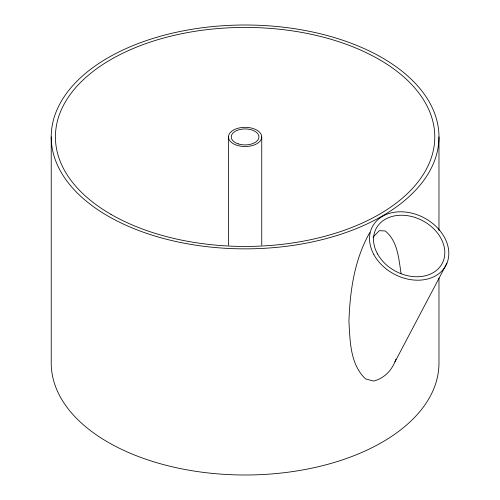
<?xml version="1.0" encoding="UTF-8"?>
<svg xmlns="http://www.w3.org/2000/svg" width="500" height="500" viewBox="0 0 500 500"><rect width="100%" height="100%" fill="white"/><g stroke="black" fill="none" stroke-linecap="round" stroke-linejoin="round"><path stroke-width="0.75" d="M369.762 232.625C354.462 259.45 349.894 291.075 348.944 321.556C350.069 341.219 350.156 364.412 365.562 378.913L373.581 381.069C384.513 378.35 392.525 369.656 395.944 359.144M394.938 361.95L446.919 263.244M373.031 237.2L379.225 230.712L385.156 230.931C397.756 240.956 398.756 258.819 401.062 273.594M438.969 136.931A193.875 111.931 0 0 1 148.162 233.869A193.875 111.931 0 0 1 148.162 39.994A193.875 111.931 0 0 1 438.969 136.931L438.969 230.506M438.969 278.075L438.969 363.069A193.875 111.931 0 0 1 245.1 475A193.875 111.931 0 0 1 51.225 363.069L51.225 136.931M261.737 136.931A16.644 9.606 0 0 1 236.775 145.25A16.644 9.606 0 0 1 236.775 128.613A16.644 9.606 0 0 1 261.737 136.931L261.737 245.175M228.456 136.931L228.456 245.175M238.175 143.856A13.85 7.994 0 0 0 258.944 136.931A13.85 7.994 0 0 0 238.175 130.006A13.85 7.994 0 0 0 238.175 143.856M110.975 214.369A189.681 109.513 0 0 0 428.319 165.275A189.681 109.513 0 0 0 196.006 31.15A189.681 109.513 0 0 0 110.975 214.369M373.913 254.688A41.544 31.875 27.8 0 0 442.494 270.3A41.544 31.875 27.8 0 0 411.125 213A41.544 31.875 27.8 0 0 373.913 254.688M377.469 253.812A37.356 28.663 27.8 0 0 439.137 267.85A37.356 28.663 27.8 0 0 410.925 216.325A37.356 28.663 27.8 0 0 377.469 253.812"/></g></svg>
